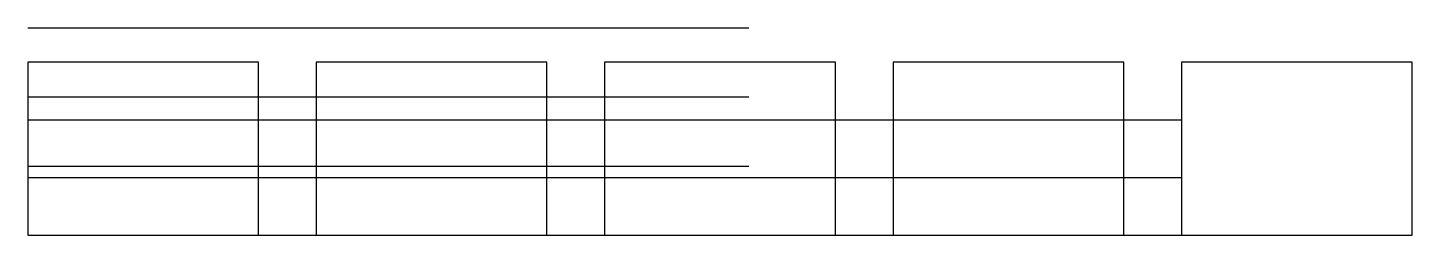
# Model space of a CAD drawing. Header units: metres. Extents: x 0 to 240, y 0 to 36.
import ezdxf

# ---------------------------------------------------------------- set-up
doc = ezdxf.new("R2010")
doc.units = ezdxf.units.M
doc.layers.add('QUADRA', color=5, linetype='Continuous')
doc.layers.add('TALUDE_3D', color=8, linetype='Continuous')

msp = doc.modelspace()

# ---------------------------------------------------------------- linework, layer by layer
at = {"layer": 'QUADRA'}
for points in [[(0, 0), (40, 0), (40, 30), (0, 30)], [(50, 0), (90, 0), (90, 30), (50, 30)], [(100, 0), (140, 0), (140, 30), (100, 30)], [(150, 0), (190, 0), (190, 30), (150, 30)], [(200, 0), (240, 0), (240, 30), (200, 30)]]:
    msp.add_lwpolyline(points, close=True, dxfattribs=at)
for points in [[(0, 20), (200, 20)], [(0, 10), (200, 10)], [(0, 0), (200, 0)]]:
    msp.add_lwpolyline(points, dxfattribs=at)
at = {"layer": 'TALUDE_3D'}
for points in [[(0, 36, 709), (25, 36, 710.5), (50, 36, 712), (75, 36, 713.5), (100, 36, 715), (125, 36, 716.5)], [(0, 24, 706), (25, 24, 707.5), (50, 24, 709), (75, 24, 710.5), (100, 24, 712), (125, 24, 713.5)], [(0, 12, 703), (25, 12, 704.5), (50, 12, 706), (75, 12, 707.5), (100, 12, 709), (125, 12, 710.5)], [(0, 0, 700), (25, 0, 701.5), (50, 0, 703), (75, 0, 704.5), (100, 0, 706), (125, 0, 707.5)]]:
    msp.add_polyline3d(points, dxfattribs=at)

doc.saveas('drawing.dxf')
